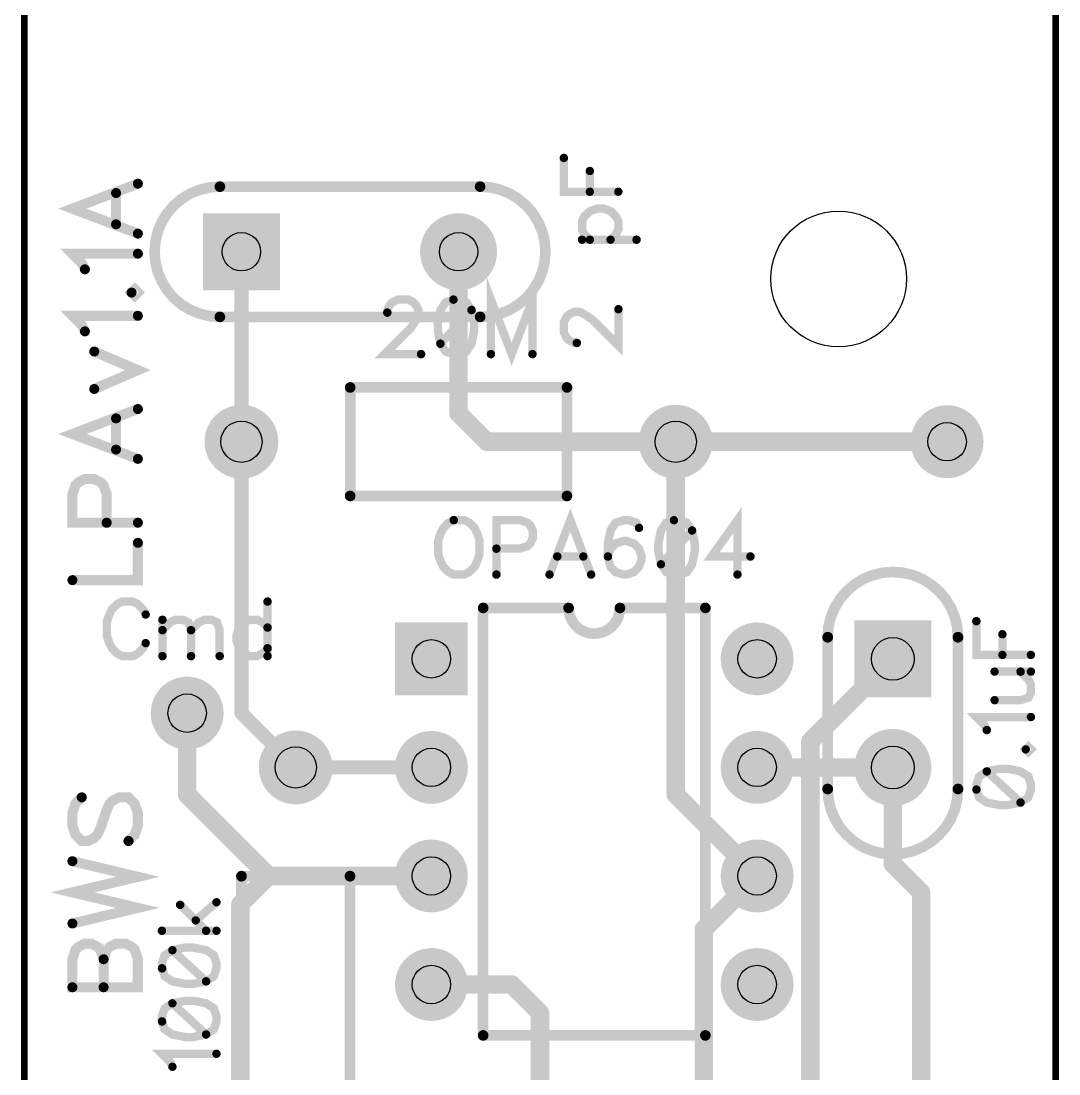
# Model space of a CAD drawing. Extents: x 0 to 0.95, y 0 to 7.58.
# Drawn here: x -0.003 to 0.953, y 2.818 to 3.788 of the extents above; entities that cross this region are included whole.
import ezdxf

# ---------------------------------------------------------------- set-up
doc = ezdxf.new("R2010")
doc.units = 0
for name, color, linetype in [('Board_Outline', 13, 'CONTINUOUS'), ('Bottom', 6, 'CONTINUOUS'), ('Bottom_Mask', 10, 'CONTINUOUS'), ('Drill_Bottom', 8, 'CONTINUOUS'), ('Drill_Top', 7, 'CONTINUOUS'), ('Top', 5, 'CONTINUOUS'), ('Top_Assy', 1, 'CONTINUOUS'), ('Top_Mask', 3, 'CONTINUOUS'), ('Top_Silk', 2, 'CONTINUOUS')]:
    doc.layers.add(name, color=color, linetype=linetype)

msp = doc.modelspace()

# ---------------------------------------------------------------- linework, layer by layer
at = {"layer": 'Board_Outline', "linetype": 'CONTINUOUS', "const_width": 0.006}
msp.add_lwpolyline([(0, 0), (0.95, 0), (0.95, 7.575), (0, 7.575), (0, 0)], dxfattribs=at)
at = {"layer": 'Bottom', "linetype": 'CONTINUOUS'}
for points, const_width in [([(0.4157, 3.575, 1), (0.3843, 3.575, 1), (0.4157, 3.575, 1)], 0.0315), ([(0.1968, 3.575, 1), (0.2032, 3.575, 1), (0.1968, 3.575, 1)], 0.0065), ([(0.3958, 3.575, 1), (0.4042, 3.575, 1), (0.3958, 3.575, 1)], 0.0085), ([(0.3958, 3.426, 1), (0.4042, 3.426, 1), (0.3958, 3.426, 1)], 0.0085), ([(0.3958, 3.426, 1), (0.4042, 3.426, 1), (0.3958, 3.426, 1)], 0.0085), ([(0.215, 3.4, 1), (0.185, 3.4, 1), (0.215, 3.4, 1)], 0.03), ([(0.615, 3.4, 1), (0.585, 3.4, 1), (0.615, 3.4, 1)], 0.03), ([(0.8648, 3.4, 1), (0.8352, 3.4, 1), (0.8648, 3.4, 1)], 0.0295), ([(0.1968, 3.4, 1), (0.2032, 3.4, 1), (0.1968, 3.4, 1)], 0.0065), ([(0.1968, 3.4, 1), (0.2032, 3.4, 1), (0.1968, 3.4, 1)], 0.0065), ([(0.1968, 3.4, 1), (0.2032, 3.4, 1), (0.1968, 3.4, 1)], 0.0065), ([(0.4217, 3.4, 1), (0.4302, 3.4, 1), (0.4217, 3.4, 1)], 0.0085), ([(0.4217, 3.4, 1), (0.4302, 3.4, 1), (0.4217, 3.4, 1)], 0.0085), ([(0.5958, 3.4, 1), (0.6042, 3.4, 1), (0.5958, 3.4, 1)], 0.0085), ([(0.5958, 3.4, 1), (0.6042, 3.4, 1), (0.5958, 3.4, 1)], 0.0085), ([(0.6898, 3.2, 1), (0.6602, 3.2, 1), (0.6898, 3.2, 1)], 0.0295), ([(0.7957, 3.2, 1), (0.8043, 3.2, 1), (0.7957, 3.2, 1)], 0.0085), ([(0.1648, 3.15, 1), (0.1352, 3.15, 1), (0.1648, 3.15, 1)], 0.0295), ([(0.1457, 3.15, 1), (0.1543, 3.15, 1), (0.1457, 3.15, 1)], 0.0085), ([(0.1968, 3.15, 1), (0.2032, 3.15, 1), (0.1968, 3.15, 1)], 0.0065), ([(0.1968, 3.15, 1), (0.2032, 3.15, 1), (0.1968, 3.15, 1)], 0.0065), ([(0.265, 3.1, 1), (0.235, 3.1, 1), (0.265, 3.1, 1)], 0.03), ([(0.3898, 3.1, 1), (0.3602, 3.1, 1), (0.3898, 3.1, 1)], 0.0295), ([(0.6898, 3.1, 1), (0.6602, 3.1, 1), (0.6898, 3.1, 1)], 0.0295), ([(0.7198, 3.124, 1), (0.7283, 3.124, 1), (0.7198, 3.124, 1)], 0.0085), ([(0.7198, 3.124, 1), (0.7283, 3.124, 1), (0.7198, 3.124, 1)], 0.0085), ([(0.8157, 3.1, 1), (0.7843, 3.1, 1), (0.8157, 3.1, 1)], 0.0315), ([(0.2468, 3.1, 1), (0.2532, 3.1, 1), (0.2468, 3.1, 1)], 0.0065), ([(0.7957, 3.1, 1), (0.8043, 3.1, 1), (0.7957, 3.1, 1)], 0.0085), ([(0.1457, 3.075, 1), (0.1543, 3.075, 1), (0.1457, 3.075, 1)], 0.0085), ([(0.1457, 3.075, 1), (0.1543, 3.075, 1), (0.1457, 3.075, 1)], 0.0085), ([(0.5958, 3.075, 1), (0.6042, 3.075, 1), (0.5958, 3.075, 1)], 0.0085), ([(0.5958, 3.075, 1), (0.6042, 3.075, 1), (0.5958, 3.075, 1)], 0.0085), ([(0.3898, 3, 1), (0.3602, 3, 1), (0.3898, 3, 1)], 0.0295), ([(0.6898, 3, 1), (0.6602, 3, 1), (0.6898, 3, 1)], 0.0295), ([(0.7957, 3.011, 1), (0.8043, 3.011, 1), (0.7957, 3.011, 1)], 0.0085), ([(0.7957, 3.011, 1), (0.8043, 3.011, 1), (0.7957, 3.011, 1)], 0.0085), ([(0.2208, 3, 1), (0.2293, 3, 1), (0.2208, 3, 1)], 0.0085), ([(0.2208, 3, 1), (0.2293, 3, 1), (0.2208, 3, 1)], 0.0085), ([(0.2208, 3, 1), (0.2293, 3, 1), (0.2208, 3, 1)], 0.0085), ([(0.2208, 3, 1), (0.2293, 3, 1), (0.2208, 3, 1)], 0.0085), ([(0.3708, 3, 1), (0.3792, 3, 1), (0.3708, 3, 1)], 0.0085), ([(0.6707, 3, 1), (0.6792, 3, 1), (0.6707, 3, 1)], 0.0085), ([(0.6707, 3, 1), (0.6792, 3, 1), (0.6707, 3, 1)], 0.0085), ([(0.8217, 2.985, 1), (0.8302, 2.985, 1), (0.8217, 2.985, 1)], 0.0085), ([(0.8217, 2.985, 1), (0.8302, 2.985, 1), (0.8217, 2.985, 1)], 0.0085), ([(0.1948, 2.974, 1), (0.2033, 2.974, 1), (0.1948, 2.974, 1)], 0.0085), ([(0.1948, 2.974, 1), (0.2033, 2.974, 1), (0.1948, 2.974, 1)], 0.0085), ([(0.6217, 2.951, 1), (0.6302, 2.951, 1), (0.6217, 2.951, 1)], 0.0085), ([(0.6217, 2.951, 1), (0.6302, 2.951, 1), (0.6217, 2.951, 1)], 0.0085), ([(0.3898, 2.9, 1), (0.3602, 2.9, 1), (0.3898, 2.9, 1)], 0.0295), ([(0.6898, 2.9, 1), (0.6602, 2.9, 1), (0.6898, 2.9, 1)], 0.0295), ([(0.3708, 2.9, 1), (0.3792, 2.9, 1), (0.3708, 2.9, 1)], 0.0085), ([(0.4448, 2.9, 1), (0.4533, 2.9, 1), (0.4448, 2.9, 1)], 0.0085), ([(0.4448, 2.9, 1), (0.4533, 2.9, 1), (0.4448, 2.9, 1)], 0.0085), ([(0.4707, 2.874, 1), (0.4792, 2.874, 1), (0.4707, 2.874, 1)], 0.0085), ([(0.4707, 2.874, 1), (0.4792, 2.874, 1), (0.4707, 2.874, 1)], 0.0085)]:
    msp.add_lwpolyline(points, format="xyb", dxfattribs=dict(at, const_width=const_width))
for points, const_width in [([(0.2, 3.575), (0.2, 3.4)], 0.013), ([(0.4, 3.575), (0.4, 3.426)], 0.017), ([(0.4, 3.426), (0.426, 3.4)], 0.017), ([(0.2, 3.4), (0.2, 3.4)], 0.013), ([(0.2, 3.4), (0.2, 3.15)], 0.013), ([(0.426, 3.4), (0.6, 3.4)], 0.017), ([(0.6, 3.4), (0.6, 3.075)], 0.017), ([(0.724, 3.124), (0.8, 3.2)], 0.017), ([(0.15, 3.15), (0.15, 3.075)], 0.017), ([(0.2, 3.15), (0.25, 3.1)], 0.013), ([(0.724, 2.776), (0.724, 3.124)], 0.017), ([(0.8, 3.011), (0.8, 3.1)], 0.017), ([(0.15, 3.075), (0.225, 3)], 0.017), ([(0.6, 3.075), (0.675, 3)], 0.017), ([(0.826, 2.985), (0.8, 3.011)], 0.017), ([(0.225, 3), (0.199, 2.974)], 0.017), ([(0.225, 3), (0.225, 3)], 0.017), ([(0.225, 3), (0.375, 3)], 0.017), ([(0.675, 3), (0.626, 2.951)], 0.017), ([(0.826, 2.676), (0.826, 2.985)], 0.017), ([(0.199, 2.974), (0.199, 2.525)], 0.017), ([(0.626, 2.951), (0.626, 2.501)], 0.017), ([(0.375, 2.9), (0.449, 2.9)], 0.017), ([(0.449, 2.9), (0.475, 2.874)], 0.017), ([(0.475, 2.874), (0.475, 2.75)], 0.017)]:
    msp.add_lwpolyline(points, dxfattribs=dict(at, const_width=const_width))
at = {"layer": 'Bottom'}
for points in [[(0.1685, 3.6065), (0.2315, 3.6065), (0.1685, 3.5435), (0.2315, 3.5435)], [(0.7685, 3.2315), (0.8315, 3.2315), (0.7685, 3.1685), (0.8315, 3.1685)], [(0.3455, 3.2295), (0.4045, 3.2295), (0.3455, 3.1705), (0.4045, 3.1705)]]:
    msp.add_solid(points, dxfattribs=at)
at = {"layer": 'Bottom_Mask', "linetype": 'CONTINUOUS'}
for points, const_width in [([(0.4177, 3.575, 1), (0.3823, 3.575, 1), (0.4177, 3.575, 1)], 0.0355), ([(0.3823, 3.575, 1), (0.4177, 3.575, 1), (0.3823, 3.575, 1)], 0.0355), ([(0.217, 3.4, 1), (0.183, 3.4, 1), (0.217, 3.4, 1)], 0.034), ([(0.183, 3.4, 1), (0.217, 3.4, 1), (0.183, 3.4, 1)], 0.034), ([(0.617, 3.4, 1), (0.583, 3.4, 1), (0.617, 3.4, 1)], 0.034), ([(0.583, 3.4, 1), (0.617, 3.4, 1), (0.583, 3.4, 1)], 0.034), ([(0.8668, 3.4, 1), (0.8332, 3.4, 1), (0.8668, 3.4, 1)], 0.0335), ([(0.8332, 3.4, 1), (0.8668, 3.4, 1), (0.8332, 3.4, 1)], 0.0335), ([(0.6918, 3.2, 1), (0.6582, 3.2, 1), (0.6918, 3.2, 1)], 0.0335), ([(0.6582, 3.2, 1), (0.6918, 3.2, 1), (0.6582, 3.2, 1)], 0.0335), ([(0.1668, 3.15, 1), (0.1332, 3.15, 1), (0.1668, 3.15, 1)], 0.0335), ([(0.1332, 3.15, 1), (0.1668, 3.15, 1), (0.1332, 3.15, 1)], 0.0335), ([(0.267, 3.1, 1), (0.233, 3.1, 1), (0.267, 3.1, 1)], 0.034), ([(0.233, 3.1, 1), (0.267, 3.1, 1), (0.233, 3.1, 1)], 0.034), ([(0.3918, 3.1, 1), (0.3582, 3.1, 1), (0.3918, 3.1, 1)], 0.0335), ([(0.3582, 3.1, 1), (0.3918, 3.1, 1), (0.3582, 3.1, 1)], 0.0335), ([(0.6918, 3.1, 1), (0.6582, 3.1, 1), (0.6918, 3.1, 1)], 0.0335), ([(0.6582, 3.1, 1), (0.6918, 3.1, 1), (0.6582, 3.1, 1)], 0.0335), ([(0.8177, 3.1, 1), (0.7823, 3.1, 1), (0.8177, 3.1, 1)], 0.0355), ([(0.7823, 3.1, 1), (0.8177, 3.1, 1), (0.7823, 3.1, 1)], 0.0355), ([(0.3918, 3, 1), (0.3582, 3, 1), (0.3918, 3, 1)], 0.0335), ([(0.3582, 3, 1), (0.3918, 3, 1), (0.3582, 3, 1)], 0.0335), ([(0.6918, 3, 1), (0.6582, 3, 1), (0.6918, 3, 1)], 0.0335), ([(0.6582, 3, 1), (0.6918, 3, 1), (0.6582, 3, 1)], 0.0335), ([(0.3918, 2.9, 1), (0.3582, 2.9, 1), (0.3918, 2.9, 1)], 0.0335), ([(0.3582, 2.9, 1), (0.3918, 2.9, 1), (0.3582, 2.9, 1)], 0.0335), ([(0.6918, 2.9, 1), (0.6582, 2.9, 1), (0.6918, 2.9, 1)], 0.0335), ([(0.6582, 2.9, 1), (0.6918, 2.9, 1), (0.6582, 2.9, 1)], 0.0335)]:
    msp.add_lwpolyline(points, format="xyb", dxfattribs=dict(at, const_width=const_width))
at = {"layer": 'Bottom_Mask'}
for points in [[(0.1645, 3.6105), (0.2355, 3.6105), (0.1645, 3.5395), (0.2355, 3.5395)], [(0.3415, 3.2335), (0.4085, 3.2335), (0.3415, 3.1665), (0.4085, 3.1665)], [(0.7645, 3.2355), (0.8355, 3.2355), (0.7645, 3.1645), (0.8355, 3.1645)]]:
    msp.add_solid(points, dxfattribs=at)
at = {"layer": 'Drill_Bottom'}
for centre, radius in [((0.75, 3.55), 0.0625), ((0.2, 3.575), 0.0177), ((0.4, 3.575), 0.0177), ((0.2, 3.4), 0.019), ((0.6, 3.4), 0.019), ((0.85, 3.4), 0.0177), ((0.375, 3.2), 0.0177), ((0.675, 3.2), 0.0177), ((0.8, 3.2), 0.0197), ((0.15, 3.15), 0.0177), ((0.25, 3.1), 0.019), ((0.375, 3.1), 0.0177), ((0.675, 3.1), 0.0177), ((0.8, 3.1), 0.0197), ((0.375, 3), 0.0177), ((0.675, 3), 0.0177), ((0.375, 2.9), 0.0177), ((0.675, 2.9), 0.0177)]:
    msp.add_circle(centre, radius, dxfattribs=at)
at = {"layer": 'Drill_Top'}
for centre, radius in [((0.75, 3.55), 0.0625), ((0.2, 3.575), 0.0177), ((0.4, 3.575), 0.0177), ((0.2, 3.4), 0.019), ((0.6, 3.4), 0.019), ((0.85, 3.4), 0.0177), ((0.375, 3.2), 0.0177), ((0.675, 3.2), 0.0177), ((0.8, 3.2), 0.0197), ((0.15, 3.15), 0.0177), ((0.25, 3.1), 0.019), ((0.375, 3.1), 0.0177), ((0.675, 3.1), 0.0177), ((0.8, 3.1), 0.0197), ((0.375, 3), 0.0177), ((0.675, 3), 0.0177), ((0.375, 2.9), 0.0177), ((0.675, 2.9), 0.0177)]:
    msp.add_circle(centre, radius, dxfattribs=at)
at = {"layer": 'Top', "linetype": 'CONTINUOUS'}
for points, const_width in [([(0.4157, 3.575, 1), (0.3843, 3.575, 1), (0.4157, 3.575, 1)], 0.0315), ([(0.215, 3.4, 1), (0.185, 3.4, 1), (0.215, 3.4, 1)], 0.03), ([(0.615, 3.4, 1), (0.585, 3.4, 1), (0.615, 3.4, 1)], 0.03), ([(0.8648, 3.4, 1), (0.8352, 3.4, 1), (0.8648, 3.4, 1)], 0.0295), ([(0.5958, 3.4, 1), (0.6042, 3.4, 1), (0.5958, 3.4, 1)], 0.0085), ([(0.8458, 3.4, 1), (0.8543, 3.4, 1), (0.8458, 3.4, 1)], 0.0085), ([(0.8458, 3.4, 1), (0.8543, 3.4, 1), (0.8458, 3.4, 1)], 0.0085), ([(0.6898, 3.2, 1), (0.6602, 3.2, 1), (0.6898, 3.2, 1)], 0.0295), ([(0.1648, 3.15, 1), (0.1352, 3.15, 1), (0.1648, 3.15, 1)], 0.0295), ([(0.265, 3.1, 1), (0.235, 3.1, 1), (0.265, 3.1, 1)], 0.03), ([(0.3898, 3.1, 1), (0.3602, 3.1, 1), (0.3898, 3.1, 1)], 0.0295), ([(0.6898, 3.1, 1), (0.6602, 3.1, 1), (0.6898, 3.1, 1)], 0.0295), ([(0.8157, 3.1, 1), (0.7843, 3.1, 1), (0.8157, 3.1, 1)], 0.0315), ([(0.2468, 3.1, 1), (0.2532, 3.1, 1), (0.2468, 3.1, 1)], 0.0065), ([(0.3718, 3.1, 1), (0.3782, 3.1, 1), (0.3718, 3.1, 1)], 0.0065), ([(0.3718, 3.1, 1), (0.3782, 3.1, 1), (0.3718, 3.1, 1)], 0.0065), ([(0.6707, 3.1, 1), (0.6792, 3.1, 1), (0.6707, 3.1, 1)], 0.0085), ([(0.6707, 3.1, 1), (0.6792, 3.1, 1), (0.6707, 3.1, 1)], 0.0085), ([(0.7957, 3.1, 1), (0.8043, 3.1, 1), (0.7957, 3.1, 1)], 0.0085), ([(0.3898, 3, 1), (0.3602, 3, 1), (0.3898, 3, 1)], 0.0295), ([(0.6898, 3, 1), (0.6602, 3, 1), (0.6898, 3, 1)], 0.0295), ([(0.3898, 2.9, 1), (0.3602, 2.9, 1), (0.3898, 2.9, 1)], 0.0295), ([(0.6898, 2.9, 1), (0.6602, 2.9, 1), (0.6898, 2.9, 1)], 0.0295)]:
    msp.add_lwpolyline(points, format="xyb", dxfattribs=dict(at, const_width=const_width))
for points, const_width in [([(0.6, 3.4), (0.85, 3.4)], 0.017), ([(0.85, 3.4), (0.85, 3.4)], 0.017), ([(0.25, 3.1), (0.375, 3.1)], 0.013), ([(0.375, 3.1), (0.375, 3.1)], 0.013), ([(0.8, 3.1), (0.675, 3.1)], 0.017), ([(0.675, 3.1), (0.675, 3.1)], 0.017)]:
    msp.add_lwpolyline(points, dxfattribs=dict(at, const_width=const_width))
at = {"layer": 'Top'}
for points in [[(0.1685, 3.6065), (0.2315, 3.6065), (0.1685, 3.5435), (0.2315, 3.5435)], [(0.7685, 3.2315), (0.8315, 3.2315), (0.7685, 3.1685), (0.8315, 3.1685)], [(0.3455, 3.2295), (0.4045, 3.2295), (0.3455, 3.1705), (0.4045, 3.1705)]]:
    msp.add_solid(points, dxfattribs=at)
at = {"layer": 'Top_Assy', "linetype": 'CONTINUOUS', "const_width": 0.0093}
for points in [[(0.1046, 3.6377), (0.0443, 3.6147), (0.1046, 3.5917)], [(0.0845, 3.6003), (0.0845, 3.6291)], [(0.0558, 3.5588), (0.0529, 3.5646), (0.0443, 3.5732), (0.1046, 3.5732)], [(0.0988, 3.5374), (0.1017, 3.5345), (0.1046, 3.5374), (0.1017, 3.5403), (0.0988, 3.5374)], [(0.0558, 3.5016), (0.0529, 3.5074), (0.0443, 3.516), (0.1046, 3.516)], [(0.0644, 3.4486), (0.1046, 3.4659), (0.0644, 3.4831)], [(0.1046, 3.4301), (0.0443, 3.4071), (0.1046, 3.3842)], [(0.0845, 3.3928), (0.0845, 3.4215)], [(0.0759, 3.3254), (0.0759, 3.3513), (0.073, 3.3599), (0.0701, 3.3628), (0.0644, 3.3656), (0.0558, 3.3656), (0.0501, 3.3628), (0.0471, 3.3599), (0.0443, 3.3513), (0.0443, 3.3254), (0.1046, 3.3254)], [(0.0443, 3.2725), (0.1046, 3.2725), (0.1046, 3.3069)], [(0.0529, 3.0724), (0.0471, 3.0667), (0.0443, 3.058), (0.0443, 3.0466), (0.0471, 3.0379), (0.0529, 3.0322), (0.0586, 3.0322), (0.0644, 3.0351), (0.0672, 3.0379), (0.0701, 3.0436), (0.0759, 3.0609), (0.0787, 3.0667), (0.0816, 3.0695), (0.0873, 3.0724), (0.0959, 3.0724), (0.1017, 3.0667), (0.1046, 3.058), (0.1046, 3.0466), (0.1017, 3.0379), (0.0959, 3.0322)], [(0.0443, 2.9562), (0.1046, 2.9706), (0.0443, 2.9849), (0.1046, 2.9992), (0.0443, 3.0136)], [(0.0443, 2.8975), (0.1046, 2.8975), (0.1046, 2.9233), (0.1017, 2.932), (0.0988, 2.9348), (0.0931, 2.9377), (0.0845, 2.9377), (0.0787, 2.9348), (0.0759, 2.932), (0.073, 2.9233), (0.0701, 2.932), (0.0672, 2.9348), (0.0615, 2.9377), (0.0558, 2.9377), (0.0501, 2.9348), (0.0471, 2.932), (0.0443, 2.9233), (0.0443, 2.8975)], [(0.073, 2.8975), (0.073, 2.9233)]]:
    msp.add_lwpolyline(points, dxfattribs=at)
at = {"layer": 'Top_Assy', "linetype": 'CONTINUOUS', "const_width": 0.0046}
for points in [[(0.1023, 3.6377, 1), (0.1069, 3.6377, 1), (0.1023, 3.6377, 1)], [(0.0822, 3.6291, 1), (0.0868, 3.6291, 1), (0.0822, 3.6291, 1)], [(0.0822, 3.6003, 1), (0.0868, 3.6003, 1), (0.0822, 3.6003, 1)], [(0.1023, 3.5917, 1), (0.1069, 3.5917, 1), (0.1023, 3.5917, 1)], [(0.1023, 3.5732, 1), (0.1069, 3.5732, 1), (0.1023, 3.5732, 1)], [(0.0535, 3.5588, 1), (0.0581, 3.5588, 1), (0.0535, 3.5588, 1)], [(0.0965, 3.5374, 1), (0.1011, 3.5374, 1), (0.0965, 3.5374, 1)], [(0.1023, 3.516, 1), (0.1069, 3.516, 1), (0.1023, 3.516, 1)], [(0.0535, 3.5016, 1), (0.0581, 3.5016, 1), (0.0535, 3.5016, 1)], [(0.0621, 3.4831, 1), (0.0667, 3.4831, 1), (0.0621, 3.4831, 1)], [(0.0621, 3.4486, 1), (0.0667, 3.4486, 1), (0.0621, 3.4486, 1)], [(0.1023, 3.4301, 1), (0.1069, 3.4301, 1), (0.1023, 3.4301, 1)], [(0.0822, 3.4215, 1), (0.0868, 3.4215, 1), (0.0822, 3.4215, 1)], [(0.0822, 3.3928, 1), (0.0868, 3.3928, 1), (0.0822, 3.3928, 1)], [(0.1023, 3.3842, 1), (0.1069, 3.3842, 1), (0.1023, 3.3842, 1)], [(0.0735, 3.3254, 1), (0.0782, 3.3254, 1), (0.0735, 3.3254, 1)], [(0.1023, 3.3254, 1), (0.1069, 3.3254, 1), (0.1023, 3.3254, 1)], [(0.1023, 3.3069, 1), (0.1069, 3.3069, 1), (0.1023, 3.3069, 1)], [(0.042, 3.2725, 1), (0.0466, 3.2725, 1), (0.042, 3.2725, 1)], [(0.0506, 3.0724, 1), (0.0552, 3.0724, 1), (0.0506, 3.0724, 1)], [(0.0936, 3.0322, 1), (0.0983, 3.0322, 1), (0.0936, 3.0322, 1)], [(0.042, 3.0136, 1), (0.0466, 3.0136, 1), (0.042, 3.0136, 1)], [(0.042, 2.9562, 1), (0.0466, 2.9562, 1), (0.042, 2.9562, 1)], [(0.0707, 2.9233, 1), (0.0753, 2.9233, 1), (0.0707, 2.9233, 1)], [(0.042, 2.8975, 1), (0.0466, 2.8975, 1), (0.042, 2.8975, 1)], [(0.0707, 2.8975, 1), (0.0753, 2.8975, 1), (0.0707, 2.8975, 1)]]:
    msp.add_lwpolyline(points, format="xyb", dxfattribs=at)
at = {"layer": 'Top_Mask', "linetype": 'CONTINUOUS'}
for points, const_width in [([(0.4177, 3.575, 1), (0.3823, 3.575, 1), (0.4177, 3.575, 1)], 0.0355), ([(0.3823, 3.575, 1), (0.4177, 3.575, 1), (0.3823, 3.575, 1)], 0.0355), ([(0.217, 3.4, 1), (0.183, 3.4, 1), (0.217, 3.4, 1)], 0.034), ([(0.183, 3.4, 1), (0.217, 3.4, 1), (0.183, 3.4, 1)], 0.034), ([(0.617, 3.4, 1), (0.583, 3.4, 1), (0.617, 3.4, 1)], 0.034), ([(0.583, 3.4, 1), (0.617, 3.4, 1), (0.583, 3.4, 1)], 0.034), ([(0.8668, 3.4, 1), (0.8332, 3.4, 1), (0.8668, 3.4, 1)], 0.0335), ([(0.8332, 3.4, 1), (0.8668, 3.4, 1), (0.8332, 3.4, 1)], 0.0335), ([(0.6918, 3.2, 1), (0.6582, 3.2, 1), (0.6918, 3.2, 1)], 0.0335), ([(0.6582, 3.2, 1), (0.6918, 3.2, 1), (0.6582, 3.2, 1)], 0.0335), ([(0.1668, 3.15, 1), (0.1332, 3.15, 1), (0.1668, 3.15, 1)], 0.0335), ([(0.1332, 3.15, 1), (0.1668, 3.15, 1), (0.1332, 3.15, 1)], 0.0335), ([(0.267, 3.1, 1), (0.233, 3.1, 1), (0.267, 3.1, 1)], 0.034), ([(0.233, 3.1, 1), (0.267, 3.1, 1), (0.233, 3.1, 1)], 0.034), ([(0.3918, 3.1, 1), (0.3582, 3.1, 1), (0.3918, 3.1, 1)], 0.0335), ([(0.3582, 3.1, 1), (0.3918, 3.1, 1), (0.3582, 3.1, 1)], 0.0335), ([(0.6918, 3.1, 1), (0.6582, 3.1, 1), (0.6918, 3.1, 1)], 0.0335), ([(0.6582, 3.1, 1), (0.6918, 3.1, 1), (0.6582, 3.1, 1)], 0.0335), ([(0.8177, 3.1, 1), (0.7823, 3.1, 1), (0.8177, 3.1, 1)], 0.0355), ([(0.7823, 3.1, 1), (0.8177, 3.1, 1), (0.7823, 3.1, 1)], 0.0355), ([(0.3918, 3, 1), (0.3582, 3, 1), (0.3918, 3, 1)], 0.0335), ([(0.3582, 3, 1), (0.3918, 3, 1), (0.3582, 3, 1)], 0.0335), ([(0.6918, 3, 1), (0.6582, 3, 1), (0.6918, 3, 1)], 0.0335), ([(0.6582, 3, 1), (0.6918, 3, 1), (0.6582, 3, 1)], 0.0335), ([(0.3918, 2.9, 1), (0.3582, 2.9, 1), (0.3918, 2.9, 1)], 0.0335), ([(0.3582, 2.9, 1), (0.3918, 2.9, 1), (0.3582, 2.9, 1)], 0.0335), ([(0.6918, 2.9, 1), (0.6582, 2.9, 1), (0.6918, 2.9, 1)], 0.0335), ([(0.6582, 2.9, 1), (0.6918, 2.9, 1), (0.6582, 2.9, 1)], 0.0335)]:
    msp.add_lwpolyline(points, format="xyb", dxfattribs=dict(at, const_width=const_width))
at = {"layer": 'Top_Mask'}
for points in [[(0.1645, 3.6105), (0.2355, 3.6105), (0.1645, 3.5395), (0.2355, 3.5395)], [(0.3415, 3.2335), (0.4085, 3.2335), (0.3415, 3.1665), (0.4085, 3.1665)], [(0.7645, 3.2355), (0.8355, 3.2355), (0.7645, 3.1645), (0.8355, 3.1645)]]:
    msp.add_solid(points, dxfattribs=at)
at = {"layer": 'Top_Silk', "linetype": 'CONTINUOUS'}
for points, const_width in [([(0.495, 3.6614, 1), (0.4989, 3.6614, 1), (0.495, 3.6614, 1)], 0.0039), ([(0.519, 3.6494, 1), (0.5228, 3.6494, 1), (0.519, 3.6494, 1)], 0.0039), ([(0.1777, 3.635, 1), (0.1826, 3.635, 1), (0.1777, 3.635, 1)], 0.0049), ([(0.1777, 3.635, 1), (0.1826, 3.635, 1), (0.1777, 3.635, 1)], 0.0049), ([(0.4174, 3.635, 1), (0.4223, 3.635, 1), (0.4174, 3.635, 1)], 0.0049), ([(0.4174, 3.635, 1), (0.4223, 3.635, 1), (0.4174, 3.635, 1)], 0.0049), ([(0.519, 3.6303, 1), (0.5228, 3.6303, 1), (0.519, 3.6303, 1)], 0.0039), ([(0.5453, 3.6303, 1), (0.5491, 3.6303, 1), (0.5453, 3.6303, 1)], 0.0039), ([(0.5118, 3.5861, 1), (0.5156, 3.5861, 1), (0.5118, 3.5861, 1)], 0.0039), ([(0.519, 3.5861, 1), (0.5228, 3.5861, 1), (0.519, 3.5861, 1)], 0.0039), ([(0.5381, 3.5861, 1), (0.5419, 3.5861, 1), (0.5381, 3.5861, 1)], 0.0039), ([(0.562, 3.5861, 1), (0.5659, 3.5861, 1), (0.562, 3.5861, 1)], 0.0039), ([(0.3933, 3.5309, 1), (0.3972, 3.5309, 1), (0.3933, 3.5309, 1)], 0.0039), ([(0.3324, 3.5189, 1), (0.3363, 3.5189, 1), (0.3324, 3.5189, 1)], 0.0039), ([(0.41, 3.5213, 1), (0.4139, 3.5213, 1), (0.41, 3.5213, 1)], 0.0039), ([(0.5453, 3.5221, 1), (0.5491, 3.5221, 1), (0.5453, 3.5221, 1)], 0.0039), ([(0.1777, 3.515, 1), (0.1826, 3.515, 1), (0.1777, 3.515, 1)], 0.0049), ([(0.1777, 3.515, 1), (0.1826, 3.515, 1), (0.1777, 3.515, 1)], 0.0049), ([(0.4174, 3.515, 1), (0.4223, 3.515, 1), (0.4174, 3.515, 1)], 0.0049), ([(0.4174, 3.515, 1), (0.4223, 3.515, 1), (0.4174, 3.515, 1)], 0.0049), ([(0.3813, 3.4903, 1), (0.3852, 3.4903, 1), (0.3813, 3.4903, 1)], 0.0039), ([(0.507, 3.491, 1), (0.5109, 3.491, 1), (0.507, 3.491, 1)], 0.0039), ([(0.3635, 3.4807, 1), (0.3674, 3.4807, 1), (0.3635, 3.4807, 1)], 0.0039), ([(0.4279, 3.4807, 1), (0.4317, 3.4807, 1), (0.4279, 3.4807, 1)], 0.0039), ([(0.4661, 3.4807, 1), (0.47, 3.4807, 1), (0.4661, 3.4807, 1)], 0.0039), ([(0.2977, 3.45, 1), (0.3026, 3.45, 1), (0.2977, 3.45, 1)], 0.0049), ([(0.2977, 3.45, 1), (0.3026, 3.45, 1), (0.2977, 3.45, 1)], 0.0049), ([(0.4974, 3.45, 1), (0.5023, 3.45, 1), (0.4974, 3.45, 1)], 0.0049), ([(0.4974, 3.45, 1), (0.5023, 3.45, 1), (0.4974, 3.45, 1)], 0.0049), ([(0.2977, 3.35, 1), (0.3026, 3.35, 1), (0.2977, 3.35, 1)], 0.0049), ([(0.2977, 3.35, 1), (0.3026, 3.35, 1), (0.2977, 3.35, 1)], 0.0049), ([(0.4974, 3.35, 1), (0.5023, 3.35, 1), (0.4974, 3.35, 1)], 0.0049), ([(0.4974, 3.35, 1), (0.5023, 3.35, 1), (0.4974, 3.35, 1)], 0.0049), ([(0.3936, 3.3278, 1), (0.3975, 3.3278, 1), (0.3936, 3.3278, 1)], 0.0039), ([(0.5965, 3.3277, 1), (0.6003, 3.3277, 1), (0.5965, 3.3277, 1)], 0.0039), ([(0.5643, 3.3206, 1), (0.5681, 3.3206, 1), (0.5643, 3.3206, 1)], 0.0039), ([(0.6132, 3.3182, 1), (0.617, 3.3182, 1), (0.6132, 3.3182, 1)], 0.0039), ([(0.4329, 3.3015, 1), (0.4368, 3.3015, 1), (0.4329, 3.3015, 1)], 0.0039), ([(0.489, 3.2943, 1), (0.4929, 3.2943, 1), (0.489, 3.2943, 1)], 0.0039), ([(0.513, 3.2943, 1), (0.5168, 3.2943, 1), (0.513, 3.2943, 1)], 0.0039), ([(0.5356, 3.2943, 1), (0.5395, 3.2943, 1), (0.5356, 3.2943, 1)], 0.0039), ([(0.6669, 3.2943, 1), (0.6708, 3.2943, 1), (0.6669, 3.2943, 1)], 0.0039), ([(0.5845, 3.2871, 1), (0.5883, 3.2871, 1), (0.5845, 3.2871, 1)], 0.0039), ([(0.4329, 3.2776, 1), (0.4368, 3.2776, 1), (0.4329, 3.2776, 1)], 0.0039), ([(0.4819, 3.2776, 1), (0.4857, 3.2776, 1), (0.4819, 3.2776, 1)], 0.0039), ([(0.5202, 3.2776, 1), (0.524, 3.2776, 1), (0.5202, 3.2776, 1)], 0.0039), ([(0.655, 3.2776, 1), (0.6588, 3.2776, 1), (0.655, 3.2776, 1)], 0.0039), ([(0.2221, 3.2528, 1), (0.226, 3.2528, 1), (0.2221, 3.2528, 1)], 0.0039), ([(0.4202, 3.2469, 1), (0.4251, 3.2469, 1), (0.4202, 3.2469, 1)], 0.0049), ([(0.4202, 3.2469, 1), (0.4251, 3.2469, 1), (0.4202, 3.2469, 1)], 0.0049), ([(0.4989, 3.2469, 1), (0.5038, 3.2469, 1), (0.4989, 3.2469, 1)], 0.0049), ([(0.4989, 3.2469, 1), (0.5038, 3.2469, 1), (0.4989, 3.2469, 1)], 0.0049), ([(0.5462, 3.2469, 1), (0.5511, 3.2469, 1), (0.5462, 3.2469, 1)], 0.0049), ([(0.5462, 3.2469, 1), (0.5511, 3.2469, 1), (0.5462, 3.2469, 1)], 0.0049), ([(0.6249, 3.2469, 1), (0.6298, 3.2469, 1), (0.6249, 3.2469, 1)], 0.0049), ([(0.6249, 3.2469, 1), (0.6298, 3.2469, 1), (0.6249, 3.2469, 1)], 0.0049), ([(0.1099, 3.2408, 1), (0.1137, 3.2408, 1), (0.1099, 3.2408, 1)], 0.0039), ([(0.1253, 3.236, 1), (0.1292, 3.236, 1), (0.1253, 3.236, 1)], 0.0039), ([(0.1253, 3.2264, 1), (0.1292, 3.2264, 1), (0.1253, 3.2264, 1)], 0.0039), ([(0.1516, 3.2264, 1), (0.1555, 3.2264, 1), (0.1516, 3.2264, 1)], 0.0039), ([(0.2221, 3.2288, 1), (0.226, 3.2288, 1), (0.2221, 3.2288, 1)], 0.0039), ([(0.875, 3.2347, 1), (0.8789, 3.2347, 1), (0.875, 3.2347, 1)], 0.0039), ([(0.7375, 3.2199, 1), (0.7425, 3.2199, 1), (0.7375, 3.2199, 1)], 0.0049), ([(0.7375, 3.2199, 1), (0.7425, 3.2199, 1), (0.7375, 3.2199, 1)], 0.0049), ([(0.8575, 3.2199, 1), (0.8625, 3.2199, 1), (0.8575, 3.2199, 1)], 0.0049), ([(0.8575, 3.2199, 1), (0.8625, 3.2199, 1), (0.8575, 3.2199, 1)], 0.0049), ([(0.899, 3.2227, 1), (0.9028, 3.2227, 1), (0.899, 3.2227, 1)], 0.0039), ([(0.1099, 3.2145, 1), (0.1137, 3.2145, 1), (0.1099, 3.2145, 1)], 0.0039), ([(0.2221, 3.2097, 1), (0.226, 3.2097, 1), (0.2221, 3.2097, 1)], 0.0039), ([(0.1253, 3.2025, 1), (0.1292, 3.2025, 1), (0.1253, 3.2025, 1)], 0.0039), ([(0.1516, 3.2025, 1), (0.1555, 3.2025, 1), (0.1516, 3.2025, 1)], 0.0039), ([(0.178, 3.2025, 1), (0.1819, 3.2025, 1), (0.178, 3.2025, 1)], 0.0039), ([(0.2221, 3.2025, 1), (0.226, 3.2025, 1), (0.2221, 3.2025, 1)], 0.0039), ([(0.899, 3.2036, 1), (0.9028, 3.2036, 1), (0.899, 3.2036, 1)], 0.0039), ([(0.9253, 3.2036, 1), (0.9291, 3.2036, 1), (0.9253, 3.2036, 1)], 0.0039), ([(0.8918, 3.1882, 1), (0.8956, 3.1882, 1), (0.8918, 3.1882, 1)], 0.0039), ([(0.9157, 3.1882, 1), (0.9196, 3.1882, 1), (0.9157, 3.1882, 1)], 0.0039), ([(0.9253, 3.1882, 1), (0.9291, 3.1882, 1), (0.9253, 3.1882, 1)], 0.0039), ([(0.8918, 3.1619, 1), (0.8956, 3.1619, 1), (0.8918, 3.1619, 1)], 0.0039), ([(0.9253, 3.1464, 1), (0.9291, 3.1464, 1), (0.9253, 3.1464, 1)], 0.0039), ([(0.8846, 3.1344, 1), (0.8885, 3.1344, 1), (0.8846, 3.1344, 1)], 0.0039), ([(0.9205, 3.1166, 1), (0.9243, 3.1166, 1), (0.9205, 3.1166, 1)], 0.0039), ([(0.8846, 3.0963, 1), (0.8885, 3.0963, 1), (0.8846, 3.0963, 1)], 0.0039), ([(0.7375, 3.0801, 1), (0.7425, 3.0801, 1), (0.7375, 3.0801, 1)], 0.0049), ([(0.7375, 3.0801, 1), (0.7425, 3.0801, 1), (0.7375, 3.0801, 1)], 0.0049), ([(0.8575, 3.0801, 1), (0.8625, 3.0801, 1), (0.8575, 3.0801, 1)], 0.0049), ([(0.8575, 3.0801, 1), (0.8625, 3.0801, 1), (0.8575, 3.0801, 1)], 0.0049), ([(0.8751, 3.0796, 1), (0.8789, 3.0796, 1), (0.8751, 3.0796, 1)], 0.0039), ([(0.9157, 3.0676, 1), (0.9196, 3.0676, 1), (0.9157, 3.0676, 1)], 0.0039), ([(0.1975, 2.9998, 1), (0.2025, 2.9998, 1), (0.1975, 2.9998, 1)], 0.0049), ([(0.1975, 2.9998, 1), (0.2025, 2.9998, 1), (0.1975, 2.9998, 1)], 0.0049), ([(0.2975, 2.9998, 1), (0.3025, 2.9998, 1), (0.2975, 2.9998, 1)], 0.0049), ([(0.2975, 2.9998, 1), (0.3025, 2.9998, 1), (0.2975, 2.9998, 1)], 0.0049), ([(0.1751, 2.9758, 1), (0.1789, 2.9758, 1), (0.1751, 2.9758, 1)], 0.0039), ([(0.1416, 2.9734, 1), (0.1455, 2.9734, 1), (0.1416, 2.9734, 1)], 0.0039), ([(0.156, 2.9591, 1), (0.1598, 2.9591, 1), (0.156, 2.9591, 1)], 0.0039), ([(0.1248, 2.9495, 1), (0.1287, 2.9495, 1), (0.1248, 2.9495, 1)], 0.0039), ([(0.1655, 2.9495, 1), (0.1694, 2.9495, 1), (0.1655, 2.9495, 1)], 0.0039), ([(0.1751, 2.9495, 1), (0.1789, 2.9495, 1), (0.1751, 2.9495, 1)], 0.0039), ([(0.1345, 2.9316, 1), (0.1383, 2.9316, 1), (0.1345, 2.9316, 1)], 0.0039), ([(0.1249, 2.9149, 1), (0.1288, 2.9149, 1), (0.1249, 2.9149, 1)], 0.0039), ([(0.1655, 2.9029, 1), (0.1694, 2.9029, 1), (0.1655, 2.9029, 1)], 0.0039), ([(0.1345, 2.8827, 1), (0.1383, 2.8827, 1), (0.1345, 2.8827, 1)], 0.0039), ([(0.1249, 2.866, 1), (0.1288, 2.866, 1), (0.1249, 2.866, 1)], 0.0039), ([(0.1655, 2.854, 1), (0.1694, 2.854, 1), (0.1655, 2.854, 1)], 0.0039), ([(0.4202, 2.8531, 1), (0.4251, 2.8531, 1), (0.4202, 2.8531, 1)], 0.0049), ([(0.4202, 2.8531, 1), (0.4251, 2.8531, 1), (0.4202, 2.8531, 1)], 0.0049), ([(0.6249, 2.8531, 1), (0.6298, 2.8531, 1), (0.6249, 2.8531, 1)], 0.0049), ([(0.6249, 2.8531, 1), (0.6298, 2.8531, 1), (0.6249, 2.8531, 1)], 0.0049), ([(0.1751, 2.8362, 1), (0.1789, 2.8362, 1), (0.1751, 2.8362, 1)], 0.0039), ([(0.1345, 2.8242, 1), (0.1383, 2.8242, 1), (0.1345, 2.8242, 1)], 0.0039)]:
    msp.add_lwpolyline(points, format="xyb", dxfattribs=dict(at, const_width=const_width))
for points, const_width in [([(0.497, 3.6614), (0.497, 3.6303), (0.5472, 3.6303)], 0.0077), ([(0.5209, 3.6303), (0.5209, 3.6494)], 0.0077), ([(0.1801, 3.635), (0.1707, 3.6343), (0.1616, 3.6321), (0.1528, 3.6285), (0.1448, 3.6236), (0.1376, 3.6175), (0.1315, 3.6103), (0.1266, 3.6023), (0.1229, 3.5936), (0.1207, 3.5844), (0.12, 3.575), (0.1207, 3.5656), (0.1229, 3.5564), (0.1266, 3.5477), (0.1315, 3.5397), (0.1376, 3.5325), (0.1448, 3.5264), (0.1528, 3.5215), (0.1616, 3.5179), (0.1707, 3.5157), (0.1801, 3.515)], 0.0098), ([(0.1801, 3.635), (0.4199, 3.635)], 0.0098), ([(0.4199, 3.515), (0.4293, 3.5157), (0.4384, 3.5179), (0.4472, 3.5215), (0.4552, 3.5264), (0.4624, 3.5325), (0.4685, 3.5397), (0.4734, 3.5477), (0.4771, 3.5564), (0.4793, 3.5656), (0.48, 3.575), (0.4793, 3.5844), (0.4771, 3.5936), (0.4734, 3.6023), (0.4685, 3.6103), (0.4624, 3.6175), (0.4552, 3.6236), (0.4472, 3.6285), (0.4384, 3.6321), (0.4293, 3.6343), (0.4199, 3.635)], 0.0098), ([(0.5209, 3.5861), (0.5161, 3.5909), (0.5137, 3.5957), (0.5137, 3.6029), (0.5161, 3.6077), (0.5209, 3.6124), (0.5281, 3.6149), (0.5329, 3.6149), (0.54, 3.6124), (0.5448, 3.6077), (0.5472, 3.6029), (0.5472, 3.5957), (0.5448, 3.5909), (0.54, 3.5861)], 0.0077), ([(0.5137, 3.5861), (0.5639, 3.5861)], 0.0077), ([(0.4681, 3.4807), (0.4681, 3.5309), (0.4489, 3.4807), (0.4298, 3.5309), (0.4298, 3.4807)], 0.0077), ([(0.3344, 3.5189), (0.3344, 3.5213), (0.3368, 3.5261), (0.3391, 3.5285), (0.3439, 3.5309), (0.3535, 3.5309), (0.3583, 3.5285), (0.3606, 3.5261), (0.3631, 3.5213), (0.3631, 3.5166), (0.3606, 3.5118), (0.3559, 3.5046), (0.3319, 3.4807), (0.3654, 3.4807)], 0.0077), ([(0.3952, 3.5309), (0.3881, 3.5285), (0.3833, 3.5213), (0.3809, 3.5094), (0.3809, 3.5022), (0.3833, 3.4903), (0.3881, 3.4831), (0.3952, 3.4807), (0.4, 3.4807), (0.4072, 3.4831), (0.4119, 3.4903), (0.4144, 3.5022), (0.4144, 3.5094), (0.4119, 3.5213), (0.4072, 3.5285), (0.4, 3.5309), (0.3952, 3.5309)], 0.0077), ([(0.4119, 3.5213), (0.3833, 3.4903)], 0.0077), ([(0.509, 3.491), (0.5066, 3.491), (0.5018, 3.4934), (0.4994, 3.4958), (0.497, 3.5006), (0.497, 3.5101), (0.4994, 3.5149), (0.5018, 3.5173), (0.5066, 3.5197), (0.5113, 3.5197), (0.5161, 3.5173), (0.5233, 3.5125), (0.5472, 3.4886), (0.5472, 3.5221)], 0.0077), ([(0.1801, 3.515), (0.4199, 3.515)], 0.0098), ([(0.3002, 3.45), (0.3002, 3.35)], 0.0098), ([(0.4998, 3.45), (0.3002, 3.45)], 0.0098), ([(0.4998, 3.45), (0.4998, 3.35)], 0.0098), ([(0.4998, 3.35), (0.3002, 3.35)], 0.0098), ([(0.5221, 3.2776), (0.5029, 3.3278), (0.4838, 3.2776)], 0.0077), ([(0.6569, 3.2776), (0.6569, 3.3277), (0.633, 3.2943), (0.6688, 3.2943)], 0.0077), ([(0.3955, 3.3278), (0.3907, 3.3254), (0.386, 3.3206), (0.3835, 3.3159), (0.3812, 3.3087), (0.3812, 3.2967), (0.3835, 3.2895), (0.386, 3.2847), (0.3907, 3.28), (0.3955, 3.2776), (0.4051, 3.2776), (0.4099, 3.28), (0.4147, 3.2847), (0.417, 3.2895), (0.4194, 3.2967), (0.4194, 3.3087), (0.417, 3.3159), (0.4147, 3.3206), (0.4099, 3.3254), (0.4051, 3.3278), (0.3955, 3.3278)], 0.0077), ([(0.4349, 3.3015), (0.4564, 3.3015), (0.4635, 3.3039), (0.466, 3.3063), (0.4683, 3.311), (0.4683, 3.3182), (0.466, 3.323), (0.4635, 3.3254), (0.4564, 3.3278), (0.4349, 3.3278), (0.4349, 3.2776)], 0.0077), ([(0.5662, 3.3206), (0.5638, 3.3254), (0.5567, 3.3277), (0.5519, 3.3277), (0.5447, 3.3254), (0.5399, 3.3182), (0.5375, 3.3062), (0.5375, 3.2943), (0.5399, 3.2847), (0.5447, 3.2799), (0.5519, 3.2776), (0.5543, 3.2776), (0.5614, 3.2799), (0.5662, 3.2847), (0.5686, 3.2919), (0.5686, 3.2943), (0.5662, 3.3015), (0.5614, 3.3062), (0.5543, 3.3086), (0.5519, 3.3086), (0.5447, 3.3062), (0.5399, 3.3015), (0.5375, 3.2943)], 0.0077), ([(0.5984, 3.3277), (0.5912, 3.3254), (0.5864, 3.3182), (0.584, 3.3062), (0.584, 3.2991), (0.5864, 3.2871), (0.5912, 3.2799), (0.5984, 3.2776), (0.6032, 3.2776), (0.6103, 3.2799), (0.6151, 3.2871), (0.6175, 3.2991), (0.6175, 3.3062), (0.6151, 3.3182), (0.6103, 3.3254), (0.6032, 3.3277), (0.5984, 3.3277)], 0.0077), ([(0.6151, 3.3182), (0.5864, 3.2871)], 0.0077), ([(0.491, 3.2943), (0.5149, 3.2943)], 0.0077), ([(0.86, 3.2199), (0.8593, 3.2293), (0.8571, 3.2385), (0.8535, 3.2472), (0.8486, 3.2552), (0.8424, 3.2624), (0.8353, 3.2685), (0.8273, 3.2735), (0.8186, 3.2771), (0.8094, 3.2793), (0.8, 3.28), (0.7906, 3.2793), (0.7814, 3.2771), (0.7727, 3.2735), (0.7647, 3.2685), (0.7576, 3.2624), (0.7514, 3.2552), (0.7465, 3.2472), (0.7429, 3.2385), (0.7407, 3.2293), (0.74, 3.2199)], 0.0098), ([(0.1118, 3.2408), (0.1094, 3.2456), (0.1046, 3.2504), (0.0999, 3.2528), (0.0903, 3.2528), (0.0855, 3.2504), (0.0808, 3.2456), (0.0783, 3.2408), (0.0759, 3.2336), (0.0759, 3.2216), (0.0783, 3.2145), (0.0808, 3.2097), (0.0855, 3.2049), (0.0903, 3.2025), (0.0999, 3.2025), (0.1046, 3.2049), (0.1094, 3.2097), (0.1118, 3.2145)], 0.0077), ([(0.2241, 3.2528), (0.2241, 3.2025)], 0.0077), ([(0.4226, 3.2469), (0.4226, 2.8531)], 0.0098), ([(0.4226, 3.2469), (0.5014, 3.2469)], 0.0098), ([(0.5014, 3.2469), (0.5017, 3.2432), (0.5025, 3.2396), (0.504, 3.2361), (0.5059, 3.233), (0.5083, 3.2301), (0.5111, 3.2277), (0.5143, 3.2258), (0.5177, 3.2244), (0.5213, 3.2235), (0.525, 3.2232), (0.5287, 3.2235), (0.5323, 3.2244), (0.5357, 3.2258), (0.5389, 3.2277), (0.5417, 3.2301), (0.5441, 3.233), (0.546, 3.2361), (0.5475, 3.2396), (0.5483, 3.2432), (0.5486, 3.2469)], 0.0098), ([(0.6274, 3.2469), (0.5486, 3.2469)], 0.0098), ([(0.6274, 3.2469), (0.6274, 2.8531)], 0.0098), ([(0.1273, 3.236), (0.1273, 3.2025)], 0.0077), ([(0.1273, 3.2264), (0.1344, 3.2336), (0.1393, 3.236), (0.1464, 3.236), (0.1512, 3.2336), (0.1536, 3.2264), (0.1536, 3.2025)], 0.0077), ([(0.1536, 3.2264), (0.1607, 3.2336), (0.1656, 3.236), (0.1727, 3.236), (0.1775, 3.2336), (0.1799, 3.2264), (0.1799, 3.2025)], 0.0077), ([(0.2241, 3.2288), (0.2193, 3.2336), (0.2145, 3.236), (0.2073, 3.236), (0.2026, 3.2336), (0.1977, 3.2288), (0.1954, 3.2216), (0.1954, 3.2169), (0.1977, 3.2097), (0.2026, 3.2049), (0.2073, 3.2025), (0.2145, 3.2025), (0.2193, 3.2049), (0.2241, 3.2097)], 0.0077), ([(0.877, 3.2347), (0.877, 3.2036), (0.9272, 3.2036)], 0.0077), ([(0.74, 3.2199), (0.74, 3.0801)], 0.0098), ([(0.86, 3.2199), (0.86, 3.0801)], 0.0098), ([(0.9009, 3.2036), (0.9009, 3.2227)], 0.0077), ([(0.8937, 3.1619), (0.9176, 3.1619), (0.9248, 3.1643), (0.9272, 3.1691), (0.9272, 3.1762), (0.9248, 3.181), (0.9176, 3.1882)], 0.0077), ([(0.8937, 3.1882), (0.9272, 3.1882)], 0.0077), ([(0.8866, 3.1344), (0.8841, 3.1393), (0.877, 3.1464), (0.9272, 3.1464)], 0.0077), ([(0.9224, 3.1166), (0.9248, 3.1142), (0.9272, 3.1166), (0.9248, 3.119), (0.9224, 3.1166)], 0.0077), ([(0.877, 3.0796), (0.8794, 3.0724), (0.8866, 3.0676), (0.8985, 3.0653), (0.9057, 3.0653), (0.9176, 3.0676), (0.9248, 3.0724), (0.9272, 3.0796), (0.9272, 3.0844), (0.9248, 3.0916), (0.9176, 3.0963), (0.9057, 3.0988), (0.8985, 3.0988), (0.8866, 3.0963), (0.8794, 3.0916), (0.877, 3.0844), (0.877, 3.0796)], 0.0077), ([(0.8866, 3.0963), (0.9176, 3.0676)], 0.0077), ([(0.74, 3.0801), (0.7407, 3.0707), (0.7429, 3.0615), (0.7465, 3.0528), (0.7514, 3.0448), (0.7576, 3.0376), (0.7647, 3.0315), (0.7727, 3.0265), (0.7814, 3.0229), (0.7906, 3.0207), (0.8, 3.02), (0.8094, 3.0207), (0.8186, 3.0229), (0.8273, 3.0265), (0.8353, 3.0315), (0.8424, 3.0376), (0.8486, 3.0448), (0.8535, 3.0528), (0.8571, 3.0615), (0.8593, 3.0707), (0.86, 3.0801)], 0.0098), ([(0.2, 2.8002), (0.2, 2.9998)], 0.0098), ([(0.3, 2.9998), (0.2, 2.9998)], 0.0098), ([(0.3, 2.8002), (0.3, 2.9998)], 0.0098), ([(0.1579, 2.9591), (0.177, 2.9758)], 0.0077), ([(0.1435, 2.9734), (0.1675, 2.9495)], 0.0077), ([(0.1268, 2.9495), (0.177, 2.9495)], 0.0077), ([(0.1268, 2.9149), (0.1292, 2.9077), (0.1364, 2.9029), (0.1483, 2.9006), (0.1555, 2.9006), (0.1675, 2.9029), (0.1746, 2.9077), (0.177, 2.9149), (0.177, 2.9197), (0.1746, 2.9269), (0.1675, 2.9316), (0.1555, 2.9341), (0.1483, 2.9341), (0.1364, 2.9316), (0.1292, 2.9269), (0.1268, 2.9197), (0.1268, 2.9149)], 0.0077), ([(0.1364, 2.9316), (0.1675, 2.9029)], 0.0077), ([(0.1268, 2.866), (0.1292, 2.8588), (0.1364, 2.854), (0.1483, 2.8516), (0.1555, 2.8516), (0.1675, 2.854), (0.1746, 2.8588), (0.177, 2.866), (0.177, 2.8708), (0.1746, 2.8779), (0.1675, 2.8827), (0.1555, 2.8851), (0.1483, 2.8851), (0.1364, 2.8827), (0.1292, 2.8779), (0.1268, 2.8708), (0.1268, 2.866)], 0.0077), ([(0.1364, 2.8827), (0.1675, 2.854)], 0.0077), ([(0.4226, 2.8531), (0.6274, 2.8531)], 0.0098), ([(0.1364, 2.8242), (0.134, 2.829), (0.1268, 2.8362), (0.177, 2.8362)], 0.0077)]:
    msp.add_lwpolyline(points, dxfattribs=dict(at, const_width=const_width))

doc.saveas('drawing.dxf')
